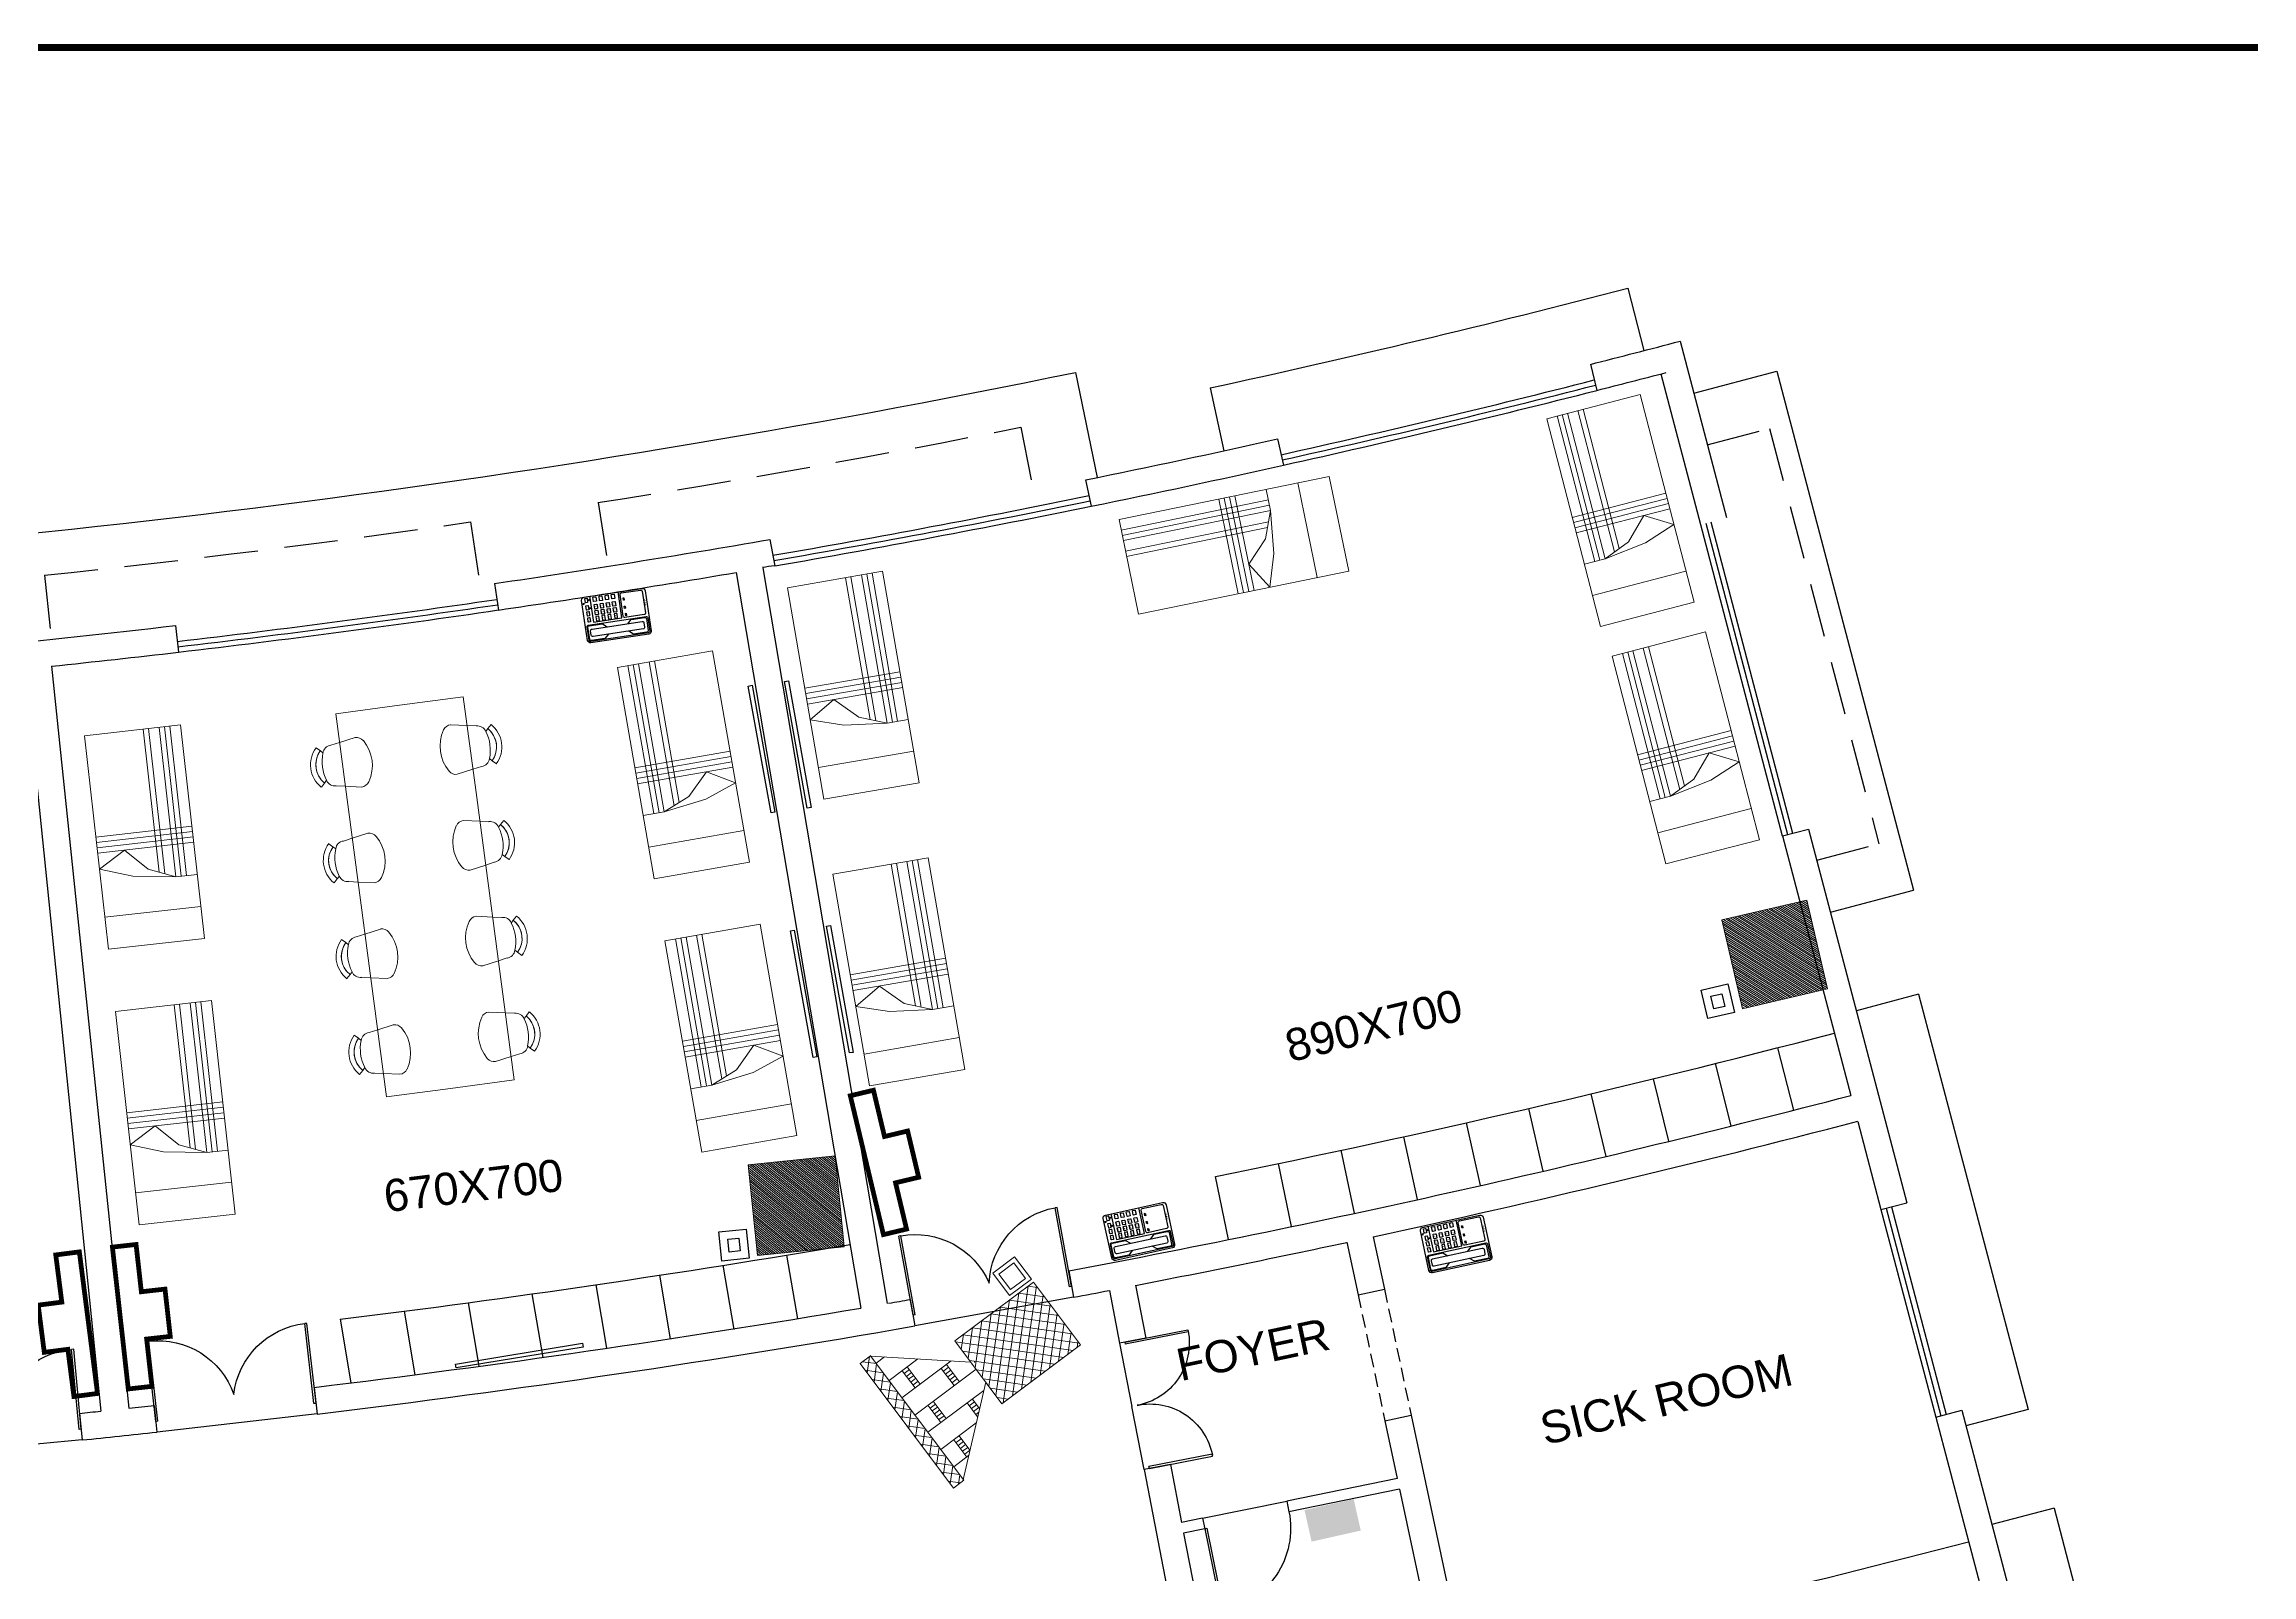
# Model space of a CAD drawing. Header units: inches. Extents: x -221585 to 401252, y -284294 to 332380.
# Drawn here: x 165843 to 167900, y 54263 to 55689 of the extents above; entities that cross this region are included whole.
import ezdxf
from ezdxf.enums import TextEntityAlignment as Align

# ---------------------------------------------------------------- set-up
doc = ezdxf.new("R2010")
doc.units = ezdxf.units.IN
doc.header["$MEASUREMENT"] = 0
doc.linetypes.add('HIDDEN', pattern=[0.375, 0.25, -0.125])
doc.linetypes.add('HIDDEN2', pattern=[0.1875, 0.125, -0.0625])
for name, color, linetype, lineweight in [('A-SEC-TXT', 3, 'Continuous', 0), ('A-WALL', 1, 'Continuous', 9), ('FURN', 56, 'Continuous', 0), ('text', 72, 'HIDDEN2', 5), ('Wall mount speaker', 2, 'Continuous', 0)]:
    doc.layers.add(name, color=color, linetype=linetype, lineweight=lineweight)
for name, color, linetype in [('A-TEXT', 3, 'Continuous'), ('AC-GRND-PATT', 251, 'Continuous'), ('ELV points', 7, 'Continuous'), ('Power', 7, 'Continuous'), ('TEL', 6, 'Continuous')]:
    doc.layers.add(name, color=color, linetype=linetype)
doc.styles.add('DIM', font='arial.ttf')
doc.styles.get("Standard").update_dxf_attribs({"font": 'arial.ttf'})
pattern_1 = [(135, (-206628.523, -439172.145), (31.0767903, 31.0767903), []), (45, (-206628.523, -439172.145), (31.0767903, -31.0767903), [])]

# ---------------------------------------------------------------- blocks, each defined once
blk = doc.blocks.new('d2')
at = {"color": 1, "ltscale": 8}
for p, q in [((-332.772, -186.458, 9945.752), (-332.753, -186.454, 9945.752)), ((-332.628, -187.194, 9945.752), (-332.772, -186.458, 9945.752)), ((-332.609, -187.19, 9945.752), (-332.753, -186.454, 9945.752)), ((-332.753, -186.454, 9945.752), (-332.753, -186.454, 9945.732)), ((-332.753, -186.454, 9945.732), (-332.753, -186.454, 9945.732)), ((-334.226, -186.743, 9945.752), (-334.206, -186.739, 9945.752)), ((-334.082, -187.479, 9945.752), (-334.226, -186.743, 9945.752)), ((-334.062, -187.475, 9945.752), (-334.206, -186.739, 9945.752)), ((-334.063, -187.577, 9945.752), (-332.589, -187.288, 9945.752)), ((-332.628, -187.194, 9945.752), (-332.609, -187.19, 9945.752)), ((-334.082, -187.479, 9945.752), (-334.062, -187.475, 9945.752))]:
    blk.add_line(p, q, dxfattribs=at)
for centre, start, end in [((-332.628, -187.194, 9945.752), 101.092, 178.0402), ((-334.062, -187.475, 9945.752), 24.1438, 101.092)]:
    blk.add_arc(centre, 0.75, start, end, dxfattribs=at)
blk = doc.blocks.new('FREGTET')
at = {"layer": 'FURN', "color": 8}
for p, q in [((-154.994, 109.041, -2766.571), (-155.133, 108.458, -2766.571)), ((-154.118, 108.833, -2766.571), (-154.994, 109.041, -2766.571)), ((-154.698, 109.057, -2766.571), (-154.732, 108.979, -2766.571)), ((-154.698, 109.057, -2766.571), (-154.732, 108.979, -2766.571)), ((-154.66, 109.191, -2766.571), (-154.635, 109.149, -2766.571)), ((-154.66, 109.191, -2766.571), (-154.635, 109.149, -2766.571)), ((-154.617, 109.122, -2766.571), (-154.635, 109.149, -2766.571)), ((-154.617, 109.122, -2766.571), (-154.635, 109.149, -2766.571)), ((-154.369, 109.063, -2766.571), (-154.341, 109.079, -2766.571)), ((-154.369, 109.063, -2766.571), (-154.341, 109.079, -2766.571)), ((-154.3, 109.105, -2766.571), (-154.341, 109.079, -2766.571)), ((-154.3, 109.105, -2766.571), (-154.341, 109.079, -2766.571)), ((-154.732, 108.979, -2766.571), (-154.793, 108.838, -2766.571)), ((-154.34, 108.731, -2766.571), (-154.331, 108.884, -2766.571)), ((-154.331, 108.884, -2766.571), (-154.327, 108.968, -2766.571)), ((-154.331, 108.884, -2766.571), (-154.327, 108.968, -2766.571)), ((-153.243, 108.625, -2766.571), (-154.118, 108.833, -2766.571)), ((-153.822, 108.848, -2766.571), (-153.856, 108.771, -2766.571)), ((-153.822, 108.848, -2766.571), (-153.856, 108.771, -2766.571)), ((-153.784, 108.982, -2766.571), (-153.76, 108.941, -2766.571)), ((-153.784, 108.982, -2766.571), (-153.76, 108.941, -2766.571)), ((-153.742, 108.914, -2766.571), (-153.76, 108.941, -2766.571)), ((-153.742, 108.914, -2766.571), (-153.76, 108.941, -2766.571)), ((-153.493, 108.854, -2766.571), (-153.465, 108.871, -2766.571)), ((-153.493, 108.854, -2766.571), (-153.465, 108.871, -2766.571)), ((-153.425, 108.897, -2766.571), (-153.465, 108.871, -2766.571)), ((-153.425, 108.897, -2766.571), (-153.465, 108.871, -2766.571)), ((-153.856, 108.771, -2766.571), (-153.917, 108.63, -2766.571)), ((-153.464, 108.523, -2766.571), (-153.456, 108.676, -2766.571)), ((-153.456, 108.676, -2766.571), (-153.451, 108.76, -2766.571)), ((-153.456, 108.676, -2766.571), (-153.451, 108.76, -2766.571)), ((-152.367, 108.417, -2766.571), (-153.243, 108.625, -2766.571)), ((-152.946, 108.64, -2766.571), (-152.98, 108.563, -2766.571)), ((-152.946, 108.64, -2766.571), (-152.98, 108.563, -2766.571)), ((-152.908, 108.774, -2766.571), (-152.884, 108.732, -2766.571)), ((-152.908, 108.774, -2766.571), (-152.884, 108.732, -2766.571)), ((-152.866, 108.705, -2766.571), (-152.884, 108.732, -2766.571)), ((-152.866, 108.705, -2766.571), (-152.884, 108.732, -2766.571)), ((-152.618, 108.646, -2766.571), (-152.59, 108.663, -2766.571)), ((-152.618, 108.646, -2766.571), (-152.59, 108.663, -2766.571)), ((-152.549, 108.689, -2766.571), (-152.59, 108.663, -2766.571)), ((-152.549, 108.689, -2766.571), (-152.59, 108.663, -2766.571)), ((-155.271, 107.874, -2766.571), (-155.133, 108.458, -2766.571)), ((-152.98, 108.563, -2766.571), (-153.042, 108.422, -2766.571)), ((-152.589, 108.314, -2766.571), (-152.58, 108.468, -2766.571)), ((-152.58, 108.468, -2766.571), (-152.576, 108.552, -2766.571)), ((-152.58, 108.468, -2766.571), (-152.576, 108.552, -2766.571)), ((-151.491, 108.209, -2766.571), (-152.367, 108.417, -2766.571)), ((-152.071, 108.432, -2766.571), (-152.105, 108.355, -2766.571)), ((-152.071, 108.432, -2766.571), (-152.105, 108.354, -2766.571)), ((-152.033, 108.566, -2766.571), (-152.008, 108.524, -2766.571)), ((-152.033, 108.566, -2766.571), (-152.008, 108.524, -2766.571)), ((-151.991, 108.497, -2766.571), (-152.008, 108.524, -2766.571)), ((-151.991, 108.497, -2766.571), (-152.008, 108.524, -2766.571)), ((-151.742, 108.438, -2766.571), (-151.714, 108.454, -2766.571)), ((-151.742, 108.438, -2766.571), (-151.714, 108.454, -2766.571)), ((-151.674, 108.481, -2766.571), (-151.714, 108.454, -2766.571)), ((-151.674, 108.481, -2766.571), (-151.714, 108.454, -2766.571)), ((-152.105, 108.355, -2766.571), (-152.166, 108.214, -2766.571)), ((-151.713, 108.106, -2766.571), (-151.705, 108.259, -2766.571)), ((-151.705, 108.259, -2766.571), (-151.7, 108.344, -2766.571)), ((-151.705, 108.259, -2766.571), (-151.7, 108.344, -2766.571)), ((-151.63, 107.625, -2766.571), (-151.491, 108.209, -2766.571)), ((-154.396, 107.666, -2766.571), (-155.271, 107.874, -2766.571)), ((-155.014, 107.727, -2766.571), (-155.009, 107.812, -2766.571)), ((-155.014, 107.727, -2766.571), (-155.009, 107.811, -2766.571)), ((-155.009, 107.811, -2766.571), (-155.001, 107.965, -2766.571)), ((-154.547, 107.857, -2766.571), (-154.609, 107.716, -2766.571)), ((-155.04, 107.59, -2766.571), (-154.999, 107.617, -2766.571)), ((-155.04, 107.59, -2766.571), (-154.999, 107.617, -2766.571)), ((-154.971, 107.633, -2766.571), (-154.999, 107.617, -2766.571)), ((-154.971, 107.633, -2766.571), (-154.999, 107.617, -2766.571)), ((-154.609, 107.716, -2766.571), (-154.643, 107.639, -2766.571)), ((-154.609, 107.716, -2766.571), (-154.643, 107.639, -2766.571)), ((-153.52, 107.458, -2766.571), (-154.396, 107.666, -2766.571)), ((-154.138, 107.519, -2766.571), (-154.133, 107.603, -2766.571)), ((-154.138, 107.519, -2766.571), (-154.133, 107.603, -2766.571)), ((-154.133, 107.603, -2766.571), (-154.125, 107.756, -2766.571)), ((-153.672, 107.649, -2766.571), (-153.733, 107.508, -2766.571)), ((-151.63, 107.625, -2766.571), (-151.769, 107.041, -2766.571)), ((-154.723, 107.574, -2766.571), (-154.705, 107.547, -2766.571)), ((-154.723, 107.574, -2766.571), (-154.705, 107.547, -2766.571)), ((-154.681, 107.505, -2766.571), (-154.705, 107.547, -2766.571)), ((-154.681, 107.505, -2766.571), (-154.705, 107.547, -2766.571)), ((-154.164, 107.382, -2766.571), (-154.124, 107.408, -2766.571)), ((-154.164, 107.382, -2766.571), (-154.124, 107.408, -2766.571)), ((-154.096, 107.425, -2766.571), (-154.124, 107.408, -2766.571)), ((-154.096, 107.425, -2766.571), (-154.124, 107.408, -2766.571)), ((-153.733, 107.508, -2766.571), (-153.767, 107.431, -2766.571)), ((-153.733, 107.508, -2766.571), (-153.767, 107.431, -2766.571)), ((-152.645, 107.249, -2766.571), (-153.52, 107.458, -2766.571)), ((-153.262, 107.311, -2766.571), (-153.258, 107.395, -2766.571)), ((-153.262, 107.311, -2766.571), (-153.258, 107.395, -2766.571)), ((-153.258, 107.395, -2766.571), (-153.249, 107.548, -2766.571)), ((-152.796, 107.441, -2766.571), (-152.858, 107.3, -2766.571)), ((-153.847, 107.366, -2766.571), (-153.83, 107.338, -2766.571)), ((-153.847, 107.366, -2766.571), (-153.83, 107.338, -2766.571)), ((-153.805, 107.297, -2766.571), (-153.83, 107.338, -2766.571)), ((-153.805, 107.297, -2766.571), (-153.83, 107.338, -2766.571)), ((-153.289, 107.174, -2766.571), (-153.248, 107.2, -2766.571)), ((-153.289, 107.174, -2766.571), (-153.248, 107.2, -2766.571)), ((-153.22, 107.216, -2766.571), (-153.248, 107.2, -2766.571)), ((-153.22, 107.216, -2766.571), (-153.248, 107.2, -2766.571)), ((-152.858, 107.3, -2766.571), (-152.892, 107.223, -2766.571)), ((-152.858, 107.3, -2766.571), (-152.892, 107.223, -2766.571)), ((-151.769, 107.041, -2766.571), (-152.645, 107.249, -2766.571)), ((-152.387, 107.103, -2766.571), (-152.382, 107.187, -2766.571)), ((-152.387, 107.103, -2766.571), (-152.382, 107.187, -2766.571)), ((-152.382, 107.187, -2766.571), (-152.374, 107.34, -2766.571)), ((-151.921, 107.233, -2766.571), (-151.982, 107.092, -2766.571)), ((-152.972, 107.157, -2766.571), (-152.954, 107.13, -2766.571)), ((-152.972, 107.157, -2766.571), (-152.954, 107.13, -2766.571)), ((-152.93, 107.089, -2766.571), (-152.954, 107.13, -2766.571)), ((-152.93, 107.089, -2766.571), (-152.954, 107.13, -2766.571)), ((-152.413, 106.966, -2766.571), (-152.373, 106.992, -2766.571)), ((-152.413, 106.966, -2766.571), (-152.373, 106.992, -2766.571)), ((-152.345, 107.008, -2766.571), (-152.373, 106.992, -2766.571)), ((-152.345, 107.008, -2766.571), (-152.373, 106.992, -2766.571)), ((-151.982, 107.092, -2766.571), (-152.016, 107.014, -2766.571)), ((-151.982, 107.092, -2766.571), (-152.016, 107.014, -2766.571)), ((-152.096, 106.949, -2766.571), (-152.078, 106.922, -2766.571)), ((-152.096, 106.949, -2766.571), (-152.078, 106.922, -2766.571)), ((-152.054, 106.88, -2766.571), (-152.078, 106.922, -2766.571)), ((-152.054, 106.88, -2766.571), (-152.078, 106.922, -2766.571))]:
    blk.add_line(p, q, dxfattribs=at)
for centre, radius, start, end in [((-154.525, 108.959, -2766.571), 0.268, 33.0269, 120.2325), ((-154.525, 108.959, -2766.571), 0.268, 33.0269, 120.2325), ((-154.615, 109.037, -2766.571), 0.0847, 91.5148, 166.6297), ((-154.615, 109.037, -2766.571), 0.0847, 91.5148, 166.6297), ((-154.525, 108.959, -2766.571), 0.219, 33.0269, 120.2325), ((-154.525, 108.959, -2766.571), 0.219, 46.2775, 120.2325), ((-154.576, 108.746, -2766.571), 0.378, 56.8909, 96.3685), ((-154.576, 108.746, -2766.571), 0.378, 56.8909, 96.3685), ((-154.409, 108.988, -2766.571), 0.0847, 346.6297, 61.7447), ((-154.409, 108.988, -2766.571), 0.0847, 346.6297, 61.7447), ((-153.649, 108.751, -2766.571), 0.268, 33.0269, 120.2325), ((-153.649, 108.751, -2766.571), 0.268, 33.0269, 120.2325), ((-154.711, 108.819, -2766.571), 0.0847, 166.6297, 224.3988), ((-154.711, 108.819, -2766.571), 0.0847, 166.6297, 224.3988), ((-153.74, 108.829, -2766.571), 0.0847, 91.5148, 166.6297), ((-153.74, 108.829, -2766.571), 0.0847, 91.5148, 166.6297), ((-153.649, 108.751, -2766.571), 0.219, 33.0269, 120.2325), ((-153.649, 108.751, -2766.571), 0.219, 46.2775, 120.2325), ((-153.7, 108.538, -2766.571), 0.378, 56.8909, 96.3685), ((-153.7, 108.538, -2766.571), 0.378, 56.8909, 96.3685), ((-153.534, 108.78, -2766.571), 0.0847, 346.6297, 61.7447), ((-153.534, 108.78, -2766.571), 0.0847, 346.6297, 61.7447), ((-152.774, 108.543, -2766.571), 0.268, 33.0269, 120.2325), ((-152.774, 108.543, -2766.571), 0.268, 33.0269, 120.2325), ((-154.512, 109.013, -2766.571), 0.363, 224.3988, 288.8607), ((-154.512, 109.013, -2766.571), 0.363, 224.3988, 288.8607), ((-154.422, 108.75, -2766.571), 0.0847, 288.8607, 346.6297), ((-154.422, 108.75, -2766.571), 0.0847, 288.8607, 346.6297), ((-153.835, 108.611, -2766.571), 0.0847, 166.6297, 224.3988), ((-153.835, 108.611, -2766.571), 0.0847, 166.6297, 224.3988), ((-152.864, 108.621, -2766.571), 0.0847, 91.5148, 166.6297), ((-152.864, 108.621, -2766.571), 0.0847, 91.5148, 166.6297), ((-152.774, 108.543, -2766.571), 0.219, 33.0269, 120.2325), ((-152.774, 108.543, -2766.571), 0.219, 46.2775, 120.2325), ((-152.824, 108.33, -2766.571), 0.378, 56.8909, 96.3685), ((-152.824, 108.33, -2766.571), 0.378, 56.8909, 96.3685), ((-152.658, 108.572, -2766.571), 0.0847, 346.6297, 61.7447), ((-152.658, 108.572, -2766.571), 0.0847, 346.6297, 61.7447), ((-153.636, 108.805, -2766.571), 0.363, 224.3988, 288.8607), ((-153.636, 108.805, -2766.571), 0.363, 224.3988, 288.8607), ((-153.547, 108.542, -2766.571), 0.0847, 288.8607, 346.6297), ((-153.547, 108.542, -2766.571), 0.0847, 288.8607, 346.6297), ((-152.959, 108.403, -2766.571), 0.0847, 166.6297, 224.3988), ((-152.959, 108.403, -2766.571), 0.0847, 166.6297, 224.3988), ((-151.988, 108.413, -2766.571), 0.0847, 91.5148, 166.6297), ((-151.988, 108.413, -2766.571), 0.0847, 91.5148, 166.6297), ((-151.898, 108.335, -2766.571), 0.268, 33.0269, 120.2325), ((-151.898, 108.335, -2766.571), 0.268, 33.0269, 120.2325), ((-151.898, 108.335, -2766.571), 0.219, 33.0269, 120.2325), ((-151.898, 108.335, -2766.571), 0.219, 46.2775, 120.2325), ((-151.949, 108.122, -2766.571), 0.378, 56.8909, 96.3685), ((-151.949, 108.122, -2766.571), 0.378, 56.8909, 96.3685), ((-151.782, 108.364, -2766.571), 0.0847, 346.6297, 61.7447), ((-151.782, 108.364, -2766.571), 0.0847, 346.6297, 61.7447), ((-152.761, 108.597, -2766.571), 0.363, 224.3988, 288.8607), ((-152.761, 108.597, -2766.571), 0.363, 224.3988, 288.8607), ((-152.671, 108.334, -2766.571), 0.0847, 288.8607, 346.6297), ((-152.671, 108.334, -2766.571), 0.0847, 288.8607, 346.6297), ((-152.084, 108.194, -2766.571), 0.0847, 166.6297, 224.3988), ((-152.084, 108.194, -2766.571), 0.0847, 166.6297, 224.3988), ((-154.918, 107.945, -2766.571), 0.0847, 108.8607, 166.6297), ((-154.918, 107.945, -2766.571), 0.0847, 108.8607, 166.6297), ((-154.828, 107.682, -2766.571), 0.363, 44.3988, 108.8607), ((-154.828, 107.682, -2766.571), 0.363, 44.3988, 108.8607), ((-151.885, 108.389, -2766.571), 0.363, 224.3988, 288.8607), ((-151.885, 108.389, -2766.571), 0.363, 224.3988, 288.8607), ((-151.795, 108.126, -2766.571), 0.0847, 288.8607, 346.6297), ((-151.795, 108.126, -2766.571), 0.0847, 288.8607, 346.6297), ((-154.63, 107.876, -2766.571), 0.0847, 346.6297, 44.3988), ((-154.63, 107.876, -2766.571), 0.0847, 346.6297, 44.3988), ((-154.043, 107.737, -2766.571), 0.0847, 108.8607, 166.6297), ((-154.043, 107.737, -2766.571), 0.0847, 108.8607, 166.6297), ((-153.953, 107.474, -2766.571), 0.363, 44.3988, 108.8607), ((-153.953, 107.474, -2766.571), 0.363, 44.3988, 108.8607), ((-154.816, 107.736, -2766.571), 0.268, 213.0269, 300.2325), ((-154.816, 107.736, -2766.571), 0.268, 213.0269, 300.2325), ((-154.931, 107.707, -2766.571), 0.0847, 166.6297, 241.7447), ((-154.931, 107.707, -2766.571), 0.0847, 166.6297, 241.7447), ((-154.816, 107.736, -2766.571), 0.219, 213.0269, 300.2325), ((-154.816, 107.736, -2766.571), 0.219, 213.0269, 286.9819), ((-154.765, 107.949, -2766.571), 0.378, 236.8909, 276.3685), ((-154.765, 107.949, -2766.571), 0.378, 236.8909, 276.3685), ((-154.725, 107.658, -2766.571), 0.0847, 271.5148, 346.6297), ((-154.725, 107.658, -2766.571), 0.0847, 271.5148, 346.6297), ((-153.754, 107.668, -2766.571), 0.0847, 346.6297, 44.3988), ((-153.754, 107.668, -2766.571), 0.0847, 346.6297, 44.3988), ((-153.167, 107.529, -2766.571), 0.0847, 108.8607, 166.6297), ((-153.167, 107.529, -2766.571), 0.0847, 108.8607, 166.6297), ((-153.077, 107.266, -2766.571), 0.363, 44.3988, 108.8607), ((-153.077, 107.266, -2766.571), 0.363, 44.3988, 108.8607), ((-153.94, 107.528, -2766.571), 0.268, 213.0269, 300.2325), ((-153.94, 107.528, -2766.571), 0.268, 213.0269, 300.2325), ((-154.056, 107.499, -2766.571), 0.0847, 166.6297, 241.7447), ((-154.056, 107.499, -2766.571), 0.0847, 166.6297, 241.7447), ((-153.94, 107.528, -2766.571), 0.219, 213.0269, 300.2325), ((-153.94, 107.528, -2766.571), 0.219, 213.0269, 286.9819), ((-153.889, 107.741, -2766.571), 0.378, 236.8909, 276.3685), ((-153.889, 107.741, -2766.571), 0.378, 236.8909, 276.3685), ((-153.85, 107.45, -2766.571), 0.0847, 271.5148, 346.6297), ((-153.85, 107.45, -2766.571), 0.0847, 271.5148, 346.6297), ((-152.879, 107.46, -2766.571), 0.0847, 346.6297, 44.3988), ((-152.879, 107.46, -2766.571), 0.0847, 346.6297, 44.3988), ((-152.291, 107.321, -2766.571), 0.0847, 108.8607, 166.6297), ((-152.291, 107.321, -2766.571), 0.0847, 108.8607, 166.6297), ((-152.202, 107.058, -2766.571), 0.363, 44.3988, 108.8607), ((-152.202, 107.058, -2766.571), 0.363, 44.3988, 108.8607), ((-153.064, 107.32, -2766.571), 0.268, 213.0269, 300.2325), ((-153.064, 107.32, -2766.571), 0.268, 213.0269, 300.2325), ((-153.18, 107.291, -2766.571), 0.0847, 166.6297, 241.7447), ((-153.18, 107.291, -2766.571), 0.0847, 166.6297, 241.7447), ((-153.064, 107.32, -2766.571), 0.219, 213.0269, 300.2325), ((-153.064, 107.32, -2766.571), 0.219, 213.0269, 286.9819), ((-153.014, 107.533, -2766.571), 0.378, 236.8909, 276.3685), ((-153.014, 107.533, -2766.571), 0.378, 236.8909, 276.3685), ((-152.974, 107.242, -2766.571), 0.0847, 271.5148, 346.6297), ((-152.974, 107.242, -2766.571), 0.0847, 271.5148, 346.6297), ((-152.003, 107.252, -2766.571), 0.0847, 346.6297, 44.3988), ((-152.003, 107.252, -2766.571), 0.0847, 346.6297, 44.3988), ((-152.189, 107.112, -2766.571), 0.268, 213.0269, 300.2325), ((-152.189, 107.112, -2766.571), 0.268, 213.0269, 300.2325), ((-152.304, 107.083, -2766.571), 0.0847, 166.6297, 241.7447), ((-152.304, 107.083, -2766.571), 0.0847, 166.6297, 241.7447), ((-152.189, 107.112, -2766.571), 0.219, 213.0269, 300.2325), ((-152.189, 107.112, -2766.571), 0.219, 213.0269, 286.9819), ((-152.138, 107.325, -2766.571), 0.378, 236.8909, 276.3685), ((-152.138, 107.325, -2766.571), 0.378, 236.8909, 276.3685), ((-152.098, 107.034, -2766.571), 0.0847, 271.5148, 346.6297), ((-152.098, 107.034, -2766.571), 0.0847, 271.5148, 346.6297)]:
    blk.add_arc(centre, radius, start, end, dxfattribs=at)
blk = doc.blocks.new('A$C25933C84')
at = {"color": 8, "linetype": 'Continuous'}
for p, q in [((0, 0.9), (2, 0.9)), ((0, 0), (0, 0.9)), ((0.3, 0.9), (0.3, 0)), ((0.6, 0.7), (0.6, 0.9)), ((2, 0.9), (2, 0)), ((0.65, 0.3), (0.6, 0.7)), ((0.7, 0.45), (0.6, 0.7)), ((0.9, 0.25), (0.7, 0.45)), ((0.75, 0), (0.65, 0.3)), ((0.75, 0), (0.9, 0.25)), ((2, 0), (0, 0))]:
    blk.add_line(p, q, dxfattribs=at)
at = {"color": 8}
for p, q in [((0.9, 0), (0.9, 0.9)), ((0.95, 0), (0.95, 0.9)), ((1, 0), (1, 0.9)), ((1.05, 0), (1.05, 0.9)), ((0.6, 0.8), (2, 0.8)), ((0.6, 0.75), (2, 0.75)), ((0.6, 0.7), (2, 0.7)), ((0.64, 0.6), (2, 0.6)), ((0.66, 0.55), (2, 0.55))]:
    blk.add_line(p, q, dxfattribs=at)
blk = doc.blocks.new('RYTRTRTRTRT')
at = {"color": 1}
for p, q in [((42.518, 61.153), (42.518, 61.753)), ((42.518, 61.753), (42.538, 61.753)), ((42.538, 61.753), (42.538, 61.153)), ((43.718, 61.753), (43.698, 61.753)), ((43.698, 61.753), (43.698, 61.153)), ((43.718, 61.153), (43.718, 61.753)), ((42.518, 61.153), (42.538, 61.153)), ((42.518, 61.103), (43.118, 61.103)), ((43.718, 61.103), (43.118, 61.103)), ((43.718, 61.153), (43.698, 61.153))]:
    blk.add_line(p, q, dxfattribs=at)
for centre, start, end in [((42.528, 61.163), 359.0371, 90), ((43.708, 61.163), 90, 180.9629)]:
    blk.add_arc(centre, 0.59, start, end, dxfattribs=at)
blk = doc.blocks.new('TRTH')
at = {"color": 1, "ltscale": 8}
for p, q in [((-589.839, -68.759), (-589.839, -67.98)), ((-589.819, -68.759), (-589.819, -67.979)), ((-589.839, -68.759), (-589.819, -68.759)), ((-589.839, -68.859), (-589.039, -68.859))]:
    blk.add_line(p, q, dxfattribs=at)
blk.add_arc((-589.819, -68.759), 0.78, 0, 91.4693, dxfattribs=at)
blk = doc.blocks.new('light')
at = {"color": 5}
for p, q in [((112625.2, 38871.2), (112742.5, 38895.9)), ((112742.5, 38895.9), (112743.3, 38892.3)), ((112743.3, 38892.3), (112625.9, 38867.6)), ((112625.9, 38867.6), (112625.2, 38871.2))]:
    blk.add_line(p, q, dxfattribs=at)
blk = doc.blocks.new('A$C1A3D5E7F')
at = {"color": 1}
for points in [[(6.11, 4.12), (6.11, 0.28, -0.414214), (5.83, 0), (0.28, 0, -0.414214), (0, 0.28), (0, 4.12, -0.414214), (0.28, 4.41), (5.83, 4.41, -0.414214)], [(5.97, 4.12), (5.97, 2.84, -0.414214), (5.83, 2.7), (0.28, 2.7, -0.414214), (0.14, 2.84), (0.14, 4.12, -0.414214), (0.28, 4.27), (5.83, 4.27, -0.414214)], [(2.42, 2.36), (2.42, 0.28, -0.414214), (2.28, 0.14), (0.43, 0.14, -0.414214), (0.29, 0.28), (0.29, 2.36, -0.414214), (0.43, 2.5), (2.28, 2.5, -0.414214)], [(5.69, 3.7), (5.69, 3.27, -0.414214), (5.54, 3.13), (0.71, 3.13, -0.414214), (0.57, 3.27), (0.57, 3.7, -0.414214), (0.71, 3.84), (5.54, 3.84, -0.414214)], [(3.25, 2.03), (3.25, 2.4, 0.414214), (3.23, 2.43), (3, 2.43, 0.414214), (2.97, 2.4), (2.97, 2.03, 0.414214), (3, 2), (3.23, 2, 0.414214)], [(3.84, 2.03), (3.84, 2.4, 0.414214), (3.81, 2.43), (3.58, 2.43, 0.414214), (3.55, 2.4), (3.55, 2.03, 0.414214), (3.58, 2), (3.81, 2, 0.414214)], [(4.42, 2.03), (4.42, 2.4, 0.414214), (4.39, 2.43), (4.16, 2.43, 0.414214), (4.14, 2.4), (4.14, 2.03, 0.414214), (4.16, 2), (4.39, 2, 0.414214)], [(5, 2.03), (5, 2.4, 0.414214), (4.97, 2.43), (4.75, 2.43, 0.414214), (4.72, 2.4), (4.72, 2.03, 0.414214), (4.75, 2), (4.97, 2, 0.414214)], [(5.79, 2.4), (5.79, 2.03, -0.414214), (5.76, 2), (5.6, 2, -0.414214), (5.57, 2.03), (5.57, 2.4, -0.414214), (5.6, 2.43), (5.76, 2.43, -0.414214)], [(3.25, 1.82), (3.25, 1.45, -0.414214), (3.23, 1.43), (3, 1.43, -0.414214), (2.97, 1.45), (2.97, 1.82, -0.414214), (3, 1.85), (3.23, 1.85, -0.414214)], [(3.25, 1.25), (3.25, 0.88, -0.414214), (3.23, 0.85), (3, 0.85, -0.414214), (2.97, 0.88), (2.97, 1.25, -0.414214), (3, 1.28), (3.23, 1.28, -0.414214)], [(3.25, 0.54), (3.25, 0.17, -0.414214), (3.23, 0.14), (3, 0.14, -0.414214), (2.97, 0.17), (2.97, 0.54, -0.414214), (3, 0.57), (3.23, 0.57, -0.414214)], [(3.84, 1.82), (3.84, 1.45, -0.414214), (3.81, 1.43), (3.58, 1.43, -0.414214), (3.55, 1.45), (3.55, 1.82, -0.414214), (3.58, 1.85), (3.81, 1.85, -0.414214)], [(3.84, 1.25), (3.84, 0.88, -0.414214), (3.81, 0.85), (3.58, 0.85, -0.414214), (3.55, 0.88), (3.55, 1.25, -0.414214), (3.58, 1.28), (3.81, 1.28, -0.414214)], [(3.84, 0.54), (3.84, 0.17, -0.414214), (3.81, 0.14), (3.58, 0.14, -0.414214), (3.55, 0.17), (3.55, 0.54, -0.414214), (3.58, 0.57), (3.81, 0.57, -0.414214)], [(4.42, 1.82), (4.42, 1.45, -0.414214), (4.39, 1.43), (4.16, 1.43, -0.414214), (4.14, 1.45), (4.14, 1.82, -0.414214), (4.16, 1.85), (4.39, 1.85, -0.414214)], [(4.42, 1.25), (4.42, 0.88, -0.414214), (4.39, 0.85), (4.16, 0.85, -0.414214), (4.14, 0.88), (4.14, 1.25, -0.414214), (4.16, 1.28), (4.39, 1.28, -0.414214)], [(4.42, 0.54), (4.42, 0.17, -0.414214), (4.39, 0.14), (4.16, 0.14, -0.414214), (4.14, 0.17), (4.14, 0.54, -0.414214), (4.16, 0.57), (4.39, 0.57, -0.414214)], [(5, 1.82), (5, 1.45, -0.414214), (4.97, 1.43), (4.75, 1.43, -0.414214), (4.72, 1.45), (4.72, 1.82, -0.414214), (4.75, 1.85), (4.97, 1.85, -0.414214)], [(5, 1.25), (5, 0.88, -0.414214), (4.97, 0.85), (4.75, 0.85, -0.414214), (4.72, 0.88), (4.72, 1.25, -0.414214), (4.75, 1.28), (4.97, 1.28, -0.414214)], [(5, 0.54), (5, 0.17, -0.414214), (4.97, 0.14), (4.75, 0.14, -0.414214), (4.72, 0.17), (4.72, 0.54, -0.414214), (4.75, 0.57), (4.97, 0.57, -0.414214)], [(5.79, 1.82), (5.79, 1.45, -0.414214), (5.76, 1.43), (5.6, 1.43, -0.414214), (5.57, 1.45), (5.57, 1.82, -0.414214), (5.6, 1.85), (5.76, 1.85, -0.414214)], [(5.79, 1.25), (5.79, 0.88, -0.414214), (5.76, 0.85), (5.6, 0.85, -0.414214), (5.57, 0.88), (5.57, 1.25, -0.414214), (5.6, 1.28), (5.76, 1.28, -0.414214)], [(5.79, 0.54), (5.79, 0.17, -0.414214), (5.76, 0.14), (5.6, 0.14, -0.414214), (5.57, 0.17), (5.57, 0.54, -0.414214), (5.6, 0.57), (5.76, 0.57, -0.414214)]]:
    blk.add_lwpolyline(points, format="xyb", close=True, dxfattribs=at)
for points in [[(2.11, 3.13), (1.71, 2.77), (0.43, 2.77, -0.414214), (0.28, 2.91), (0.28, 4.05, -0.414214), (0.43, 4.19), (1.71, 4.19), (2.11, 3.84)], [(4.07, 3.84), (4.48, 4.19), (5.76, 4.19, -0.414214), (5.9, 4.05), (5.9, 2.91, -0.414214), (5.76, 2.77), (4.48, 2.77), (4.07, 3.13)]]:
    blk.add_lwpolyline(points, format="xyb", dxfattribs=at)
for points in [[(2.18, 2.34), (2.18, 2.12), (2.1, 2.12), (2.1, 2.34)], [(2.18, 1.64), (2.18, 1.43), (2.1, 1.43), (2.1, 1.64)], [(2.18, 0.86), (2.18, 0.64), (2.1, 0.64), (2.1, 0.86)], [(6.02, 0.66), (6.02, 0.68), (5.91, 0.68), (5.91, 0.66)], [(6.02, 0.65), (6.02, 0.63), (5.91, 0.63), (5.91, 0.65)], [(6.02, 0.61), (6.02, 0.6), (5.91, 0.6), (5.91, 0.61)]]:
    blk.add_lwpolyline(points, close=True, dxfattribs=at)
blk.add_lwpolyline([(5.31, 0), (5.31, 2.5), (2.57, 2.5), (2.57, 0)], dxfattribs=at)
for centre in [(5.43, 1.14), (5.43, 0.35)]:
    blk.add_circle(centre, 0.0499, dxfattribs=at)
for s, height, p in [('1', 0.142, (3.15, 2.21)), ('4', 0.142, (3.73, 2.21)), ('7', 0.142, (4.31, 2.21)), ('*', 0.142, (4.9, 2.21)), ('Panasonic', 0.0995, (0.15, 1.36)), ('2', 0.142, (3.15, 1.64)), ('3', 0.142, (3.15, 1.06)), ('5', 0.142, (3.73, 1.64)), ('6', 0.142, (3.73, 1.06)), ('8', 0.142, (4.31, 1.64)), ('9', 0.142, (4.31, 1.06)), ('0', 0.142, (4.9, 1.64)), ('#', 0.142, (4.9, 1.06)), ('MIC', 0.0498, (5.86, 0.64))]:
    blk.add_text(s, height=height, rotation=90, dxfattribs=at).set_placement(p, align=Align.MIDDLE)
blk = doc.blocks.new('data')
at = {"layer": 'Power', "color": 3, "const_width": 2}
blk.add_lwpolyline([(58948.65, 155709.82), (58948.65, 155714.82), (58948.65, 155719.82), (58958.65, 155719.82), (58968.65, 155719.82), (58968.65, 155724.82), (58968.65, 155729.82), (58978.65, 155729.82), (58988.65, 155729.82), (58988.65, 155719.82), (59008.65, 155719.82), (59008.65, 155709.82), (58948.65, 155709.82)], dxfattribs=at)
blk = doc.blocks.new('A$C54490F4E')
at = {"layer": 'Wall mount speaker', "ltscale": 0.1}
h = blk.add_hatch(dxfattribs=at)
h.set_pattern_fill('ANSI31', color=3, scale=50, style=0)
h.paths.add_polyline_path([(347.4, 331.9), (0, 331.9), (0, 0), (347.4, 0)])
at = {"layer": 'Wall mount speaker', "color": 3, "ltscale": 0.1}
blk.add_lwpolyline([(0, 331.9), (347.4, 331.9), (347.4, 0), (0, 0)], close=True, dxfattribs=at)
blk = doc.blocks.new('A$C1A917D7C')
at = {"layer": 'TEL', "elevation": 0}
for points in [[(0, 956), (227, 956), (227, 744), (0, 744)], [(63, 893), (164, 893), (164, 807), (63, 807)]]:
    blk.add_lwpolyline(points, close=True, dxfattribs=at)
at = {"layer": 'Wall mount speaker', "color": 2, "ltscale": 0.1, "xscale": 2.038325862171721, "yscale": 2.038325862171721, "zscale": 2.038325862171721}
blk.add_blockref('A$C54490F4E', (14, 0), dxfattribs=at)
blk = doc.blocks.new('A$C08703A85')
at = {"layer": 'AC-GRND-PATT', "lineweight": -2, "ltscale": 0.1}
h = blk.add_hatch(dxfattribs=at)
h.set_pattern_fill('ANSI37', color=0, scale=351.593746)
h.set_pattern_definition(pattern_1)
h.paths.add_polyline_path([(0, 837), (67, 837), (70, 834), (70, 6), (63, 0), (0, 0)])
h = blk.add_hatch(dxfattribs=at)
h.set_pattern_fill('BRSTONE', color=0, scale=351.593746)
h.set_pattern_definition([(180, (-206628.52, -439172.15), (-7e-13, 116.025936), []), (90, (-206944.96, -439172.15), (175.79687, 116.025936), [116.02594, -116.02594]), (90, (-206909.8, -439172.15), (175.79687, 116.025936), [116.02594, -116.02594]), (180, (-206944.96, -439152.81), (-175.796873, 116.025936), [-316.43437, 35.159375]), (180, (-206944.96, -439133.47), (-175.796873, 116.025936), [-316.43437, 35.159375]), (180, (-206944.96, -439114.13), (-175.796873, 116.025936), [-316.43437, 35.159375]), (180, (-206944.96, -439094.8), (-175.796873, 116.025936), [-316.43437, 35.159375]), (180, (-206944.96, -439075.46), (-175.796873, 116.025936), [-316.43437, 35.159375])])
h.paths.add_polyline_path([(70, 834), (481, 486), (481, 352), (70, 6)])
h = blk.add_hatch(dxfattribs=at)
h.set_pattern_fill('ANSI37', color=0, scale=351.593746)
h.set_pattern_definition(pattern_1)
h.paths.add_polyline_path([(1009, 628), (1009, 206), (481, 206), (481, 417), (481, 628)])
at = {"layer": 'A-WALL', "color": 10, "lineweight": -2, "ltscale": 0.1}
for p, q in [((0, 837), (0, 0)), ((70, 837), (0, 837)), ((481, 486), (67, 837)), ((70, 839), (70, 0)), ((481, 206), (481, 628)), ((481, 628), (1009, 628)), ((1009, 628), (1009, 206)), ((499, 472), (495, 475)), ((481, 206), (481, 417)), ((481, 352), (63, 0)), ((1009, 206), (481, 206))]:
    blk.add_line(p, q, dxfattribs=at)
at = {"layer": 'A-WALL', "color": 10, "linetype": 'ByBlock', "lineweight": -2, "ltscale": 0.1}
blk.add_line((70, 0), (0, 0), dxfattribs=at)
blk = doc.blocks.new('A$C1C8104B6')
at = {"color": 6}
for points in [[(737, 0), (887, 0), (887, 146), (737, 146)], [(760, 23), (864, 23), (864, 123), (760, 123)]]:
    blk.add_lwpolyline(points, close=True, dxfattribs=at)
at = {"layer": 'A-SEC-TXT', "rotation": 270}
blk.add_blockref('A$C08703A85', (90, 1009), dxfattribs=at)

msp = doc.modelspace()

# ---------------------------------------------------------------- linework, layer by layer
at = {"color": 1, "ltscale": 10}
msp.add_line((167318.4, 55461.5, -0.4), (167333.4, 55403.4, 0), dxfattribs=at)
at = {"color": 4, "ltscale": 10}
for p, q in [((167367, 55412.2, 0), (167410.2, 55247.8, 0)), ((167283.4, 55390.6, 0), (167289.6, 55366.3, 0)), ((167349.1, 55381.7, 0), (167386, 55241.4, 0.4)), ((166992, 55321.1, 0), (166997.4, 55296.7, 0)), ((166818.5, 55258.5, 0), (166813.5, 55283, 0)), ((166519.1, 55227.5, 0), (166523.5, 55202.9, 0)), ((166262.5, 55186.4, 0), (166266.2, 55161.7, 0)), ((166487.6, 55196.7, 0), (166603.8, 54511.5, 0)), ((166512.3, 55200.9, 0), (166628.4, 54515.7, 0)), ((165965.1, 55147.3, 0), (165968, 55122.5, 0)), ((165824.5, 55111.8, 0), (165895.6, 54415.4, 0)), ((165849.8, 55109.4, 0), (165921.7, 54418.1, 0)), ((167462.4, 54951.3, 0.5), (167486.7, 54957.7, 0)), ((167462.4, 54951.3, 0.4), (167526.1, 54709.6, 0.4)), ((167554.2, 54603.2, 0.4), (167578.4, 54609.6, 0.4)), ((167056.6, 54572.7, 0), (167067, 54523.8, 0)), ((167081, 54577.9, -75.9), (167091.5, 54529, 0)), ((166797.5, 54546.2, 0), (166801.8, 54521.6, 0)), ((166859.6, 54532.7, 0.4), (166869.3, 54483.5, 0)), ((167067, 54523.8, 0), (167091.5, 54529, 0)), ((166649.8, 54519.4, 0), (166654.1, 54494.8, 0)), ((166835.3, 54527.9, 0.4), (166844.8, 54478.8, 0)), ((166869.3, 54483.5, 0), (166844.8, 54478.8, 0)), ((166094.5, 54437.6, 0), (166097.1, 54412.7, 0)), ((165875.7, 54413.4, 0), (165878.4, 54388.6, 0)), ((165945.3, 54420.7, 0), (165947.9, 54395.9, 0)), ((167092, 54406.4, 0), (167116.5, 54411.6, 0)), ((167092, 54406.4, 0), (167103.5, 54352.6, 0)), ((167116.5, 54411.6, 0), (167165.5, 54181.8, 0)), ((167605.2, 54409.8, 0.4), (167629.4, 54416.2, 0.4)), ((166892.1, 54365.7, 0), (166867.7, 54361, 0)), ((166892.1, 54365.7, 0), (166902.6, 54311.7, 0)), ((166867.7, 54361, 0), (166925.7, 54061.5, 0)), ((167103.6, 54352.6, 0), (167000.6, 54331.7, 0)), ((167000.6, 54331.7, 0), (167002.5, 54321.8, 0)), ((167105.6, 54342.8, 0), (167002.5, 54321.8, 0)), ((167105.6, 54342.8, 0), (167155.6, 54108.1, 0)), ((166922.2, 54315.7, 0), (166902.5, 54311.7, 0)), ((166924.1, 54305.9, 0), (166904.5, 54301.9, 0)), ((166904.5, 54301.9, 0), (166950.2, 54066.3, 0)), ((166922.2, 54315.7, 0), (166924.1, 54305.9, 0))]:
    msp.add_line(p, q, dxfattribs=at)
at = {"color": 20, "ltscale": 10}
for p, q in [((166803.8, 55383.1, -0.4), (166823.8, 55285.1, 0)), ((167379.8, 55363.8, 0), (167457.1, 55384.2, 0.4)), ((167457.1, 55384.2, 0.4), (167584.5, 54900.7, 0.4)), ((166929.2, 55368.7, -0.4), (166942, 55310, 0)), ((167507.1, 54880.3, 0), (167584.5, 54900.7, 0.4)), ((167589.3, 54803.8, 0.4), (167531.3, 54788.5, 0.4)), ((167589.3, 54803.8, 0.4), (167691.2, 54417, 0.4)), ((167691.2, 54417, 0.4), (167633.2, 54401.7, 0.4)), ((167715.4, 54325.1, 0.4), (167657.4, 54309.8, 0.4)), ((167715.4, 54325.1, 0.4), (167817.3, 53938.3, 0.4))]:
    msp.add_line(p, q, dxfattribs=at)
at = {"color": 20, "linetype": 'HIDDEN', "ltscale": 200}
for p, q in [((166752.7, 55332, -0.4), (166766.4, 55263.3, 0)), ((167392.4, 55315.5, 0), (167450.4, 55330.8, 0.3)), ((167450.4, 55330.8, 0.3), (167552.3, 54943.9, 0.3)), ((166358.9, 55261.8, -0.4), (166368.2, 55202.5, 0)), ((166240.2, 55243.8, -0.4), (166248.9, 55184.4, 0)), ((165843.2, 55194.2, 0), (165849.5, 55134.5, 0)), ((167494.3, 54928.7, 0), (167552.3, 54943.9, 0.3))]:
    msp.add_line(p, q, dxfattribs=at)
at = {"color": 1, "ltscale": 8}
for p, q in [((167386.1, 55241.5, 0.4), (167462.2, 54951.3, 0.4)), ((167391, 55242.7, 0.4), (167467.1, 54952.6, 0.4)), ((167395.8, 55244, 0.4), (167471.9, 54953.8, 0.4)), ((167554.2, 54603.2, 0.4), (167605.2, 54409.8, 0.4)), ((167559.1, 54604.5, 0.4), (167610, 54411.1, 0.4)), ((167559.1, 54604.5, 0.4), (167610, 54411.1, 0.4)), ((167563.9, 54605.8, 0.4), (167614.9, 54412.4, 0.4))]:
    msp.add_line(p, q, dxfattribs=at)
at = {"color": 4, "ltscale": 8}
for p, q in [((167486.7, 54957.7, 0.4), (167578.4, 54609.6, 0.4)), ((167532.6, 54685.4, -75.9), (167554.2, 54603.2, 0.4)), ((167605.2, 54409.8, 0.4), (167653.6, 54226.1, 0.4)), ((167629.4, 54416.2, 0.4), (167935, 53255.7, 0.4))]:
    msp.add_line(p, q, dxfattribs=at)
at = {"color": 8, "ltscale": 10}
for p, q in [((167414.7, 54681.1, 0.4), (167400.1, 54739.4, 0)), ((167472.9, 54695.8, 0.4), (167458, 54754, 0)), ((167356.4, 54666.8, 0.4), (167342.2, 54725.1, 0)), ((167239.6, 54639, 0.4), (167226.1, 54697.5, 0)), ((167298.1, 54652.7, 0.4), (167284.2, 54711.1, 0)), ((167181.1, 54625.6, 0.4), (167167.9, 54684.1, 0)), ((167063.8, 54599.8, 0.4), (167051.2, 54658.4, 0)), ((167122.5, 54612.5, 0.4), (167109.6, 54671.1, 0)), ((166946.2, 54575.2, 0.4), (166934.3, 54634, 0)), ((167005.1, 54587.3, 0.4), (166992.8, 54646.1, 0)), ((166475.3, 54551.3, 0), (166485.5, 54491.4, 0)), ((166534.6, 54560.8, 0), (166544.6, 54501.5, 0)), ((166356.7, 54533.2, 0), (166366.7, 54474, 0)), ((166416, 54542.1, 0), (166426.1, 54482.9, 0)), ((166178.3, 54508.6, 0), (166188.3, 54449.4, 0)), ((166237.8, 54516.4, 0), (166247.8, 54457.3, 0)), ((166297.3, 54524.7, 0), (166307.3, 54465.5, 0)), ((166118.7, 54501, 0), (166128.7, 54441.8, 0))]:
    msp.add_line(p, q, dxfattribs=at)
at = {"color": 2, "linetype": 'HIDDEN2', "ltscale": 100}
for p, q in [((167091.5, 54529, 0), (167116.5, 54411.6, 0)), ((167067, 54523.8, 0), (167092, 54406.4, 0))]:
    msp.add_line(p, q, dxfattribs=at)
at = {"color": 6, "const_width": 6.3}
msp.add_lwpolyline([(169635.6, 49884.5), (161020.2, 49884.5), (161020.2, 55685.7), (169635.6, 55685.7)], close=True, dxfattribs=at)
at = {"color": 20, "ltscale": 10}
for centre, radius, start, end in [((164797.6, 65168, -0.4), 10028.5, 282.27202, 284.55794), ((164797.6, 65168, 0), 9988.5, 272.67048, 281.5864)]:
    msp.add_arc(centre, radius, start, end, dxfattribs=at)
at = {"color": 4, "ltscale": 10}
for centre, radius, start, end in [((164797.6, 65168, 0), 10088.5, 284.26465, 284.75514), ((164797.6, 65168, 0), 10113.5, 284.26465, 284.64104), ((164797.6, 65168, 0), 10088.5, 281.52635, 282.56309), ((164797.6, 65168, 0), 10113.5, 281.52635, 282.56309), ((164797.6, 65168, 0), 10088.5, 278.34934, 279.8248), ((164797.6, 65168, 0), 10113.5, 278.34934, 279.61959), ((166544.4, 55029.8, 0), 174.4, 96.884, 100.6674), ((164797.6, 65168, 0), 10088.5, 275.60053, 276.64555), ((164797.6, 65168, 0), 10113.5, 275.97155, 276.64555), ((164797.6, 65168, 0), 10628.5, 284.75442, 284.75449), ((164797.6, 65168, 0), 10638.5, 284.75442, 284.75449), ((164797.6, 65168, 0), 10808.5, 284.75443, 284.75449), ((164797.6, 65168, 0), 10808.5, 280.66296, 284.62259), ((164771.9, 65270.7, 76.8), 10939.3, 282.18606, 284.61742), ((164797.6, 65168, 0), 10833.5, 280.9733, 282.03547), ((164797.6, 65168, 0), 10808.5, 276.89155, 279.61959), ((166348.6, 56220.8, 0), 1727.8, 279.3614, 280.0399), ((166388.5, 56829.1, -0.9), 2344.2, 280.1548, 280.987), ((164797.4, 65169.7, 0), 10835.2, 276.88947, 279.86692), ((164797.6, 65168, 0), 10808.5, 275.72443, 275.83045), ((164808.3, 65148.3, 0), 10787.6, 275.92442, 276.051), ((156254.7, 146004.8, 0), 92120.3, 275.996537, 276.039999), ((164792.3, 65189.3, 0), 11260.4, 282.1665, 284.62644)]:
    msp.add_arc(centre, radius, start, end, dxfattribs=at)
at = {"color": 1, "ltscale": 8}
for centre, radius, start, end in [((164797.6, 65168, 0), 10103.5, 282.56309, 284.26465), ((164797.6, 65168, 0), 10108.5, 282.56309, 284.26465), ((164797.6, 65168, 0), 10113.5, 282.56309, 284.26465), ((164797.6, 65168, 0), 10103.5, 279.82561, 281.52635), ((164797.6, 65168, 0), 10108.5, 279.82589, 281.52635), ((164797.6, 65168, 0), 10113.5, 279.82589, 281.52635), ((164790.8, 65217.6, 0), 10153.5, 276.65114, 278.34654), ((164790.8, 65217.6, 0), 10158.5, 276.65114, 278.34654), ((164790.8, 65217.6, 0), 10163.5, 276.65114, 278.34654)]:
    msp.add_arc(centre, radius, start, end, dxfattribs=at)
at = {"color": 20, "linetype": 'HIDDEN', "ltscale": 200}
for start, end in [(278.95631, 281.24223), (275.98482, 278.27075)]:
    msp.add_arc((164797.6, 65168, -0.4), 10028.5, start, end, dxfattribs=at)
at = {"color": 8, "ltscale": 10}
for centre, radius, start, end in [((164794.6, 65182, 0.8), 10762.8, 281.46706, 284.61803), ((164797.6, 65168, 0), 10748.5, 277.06005, 279.61959)]:
    msp.add_arc(centre, radius, start, end, dxfattribs=at)
at = {"color": 3, "ltscale": 10}
msp.add_solid([(167017.1, 54323.3, 0.4), (167062.9, 54333.5, 0.4), (167023.7, 54293.9, 0.4), (167069.5, 54304.2, 0.4)], dxfattribs=at)

# ---------------------------------------------------------------- block references
at = {"linetype": 'ByBlock', "lineweight": -3}
for p, xscale, yscale, zscale, rotation in [((166402.4, 55182.3, 0), 9.800000000000002, 9.800000000000002, 9.800000000000002, 188.5369364929265), ((166887.5, 54610.3), 9.799999999999997, 9.799999999999997, 9.799999999999997, 192.2721763005208), ((167183, 54598.7), 9.799999999999997, 9.799999999999997, 9.799999999999997, 192.2721763005208)]:
    msp.add_blockref('A$C1A3D5E7F', p, dxfattribs=dict(at, xscale=xscale, yscale=yscale, zscale=zscale, rotation=rotation))
at = {"extrusion": (-3.19e-14, -2.7e-15, -1), "xscale": -100.0000000000017, "yscale": 100, "zscale": -100.0000000000017, "rotation": 69.05481803915917}
msp.add_blockref('FREGTET', (-161590.4, 36707.7, -276657.1), dxfattribs=at)
for p, rotation in [((201999, -58766.5, 0.4), 88.28288626501283), ((202032.8, -58762.2, 0.4), 88.28288626501283), ((202038.2, -58994.6, 0.4), 88.28288626501283), ((202072, -58990.3, 0.4), 88.28288626501283), ((51980.8, 20645, 0.4), 357.446211343597)]:
    msp.add_blockref('light', p, dxfattribs=dict(rotation=rotation))
at = {"color": 1, "yscale": 100, "zscale": 100}
for p, xscale, rotation in [((128856.8, 59813.2, -994575.2), -99.99999999999038, 21.37548583600941), ((128591, 62230.2, -994575.2), -99.99999999999741, 17.54073426057382), ((128532.2, 62938.2, -994575.2), -99.99999999998889, 16.41979895136624)]:
    msp.add_blockref('d2', p, dxfattribs=dict(at, xscale=xscale, rotation=rotation))
at = {"color": 4, "yscale": 100, "zscale": 100}
for name, p, xscale, rotation in [('RYTRTRTRTRT', (161684.1, 49018.3, 0), -100.0000000000048, 281.0345805089287), ('TRTH', (226094.2, 59334.7, 0), -99.99999999999517, 191.5069594634383)]:
    msp.add_blockref(name, p, dxfattribs=dict(at, xscale=xscale, rotation=rotation))
at = {"layer": 'A-SEC-TXT', "color": 30, "xscale": 0.12012, "yscale": 0.12012, "zscale": 0.12012}
for p, rotation in [((167504.7, 54807.1, 0.4), 103.0934791913266), ((166588.5, 54566.9, 0), 95.80122951440126)]:
    msp.add_blockref('A$C1A917D7C', p, dxfattribs=dict(at, rotation=rotation))
at = {"layer": 'A-SEC-TXT', "xscale": 0.17325, "yscale": 0.17325, "zscale": 0.17325, "rotation": 126.8714501877367}
msp.add_blockref('A$C1C8104B6', (166839.2, 54436.2, 0), dxfattribs=at)
at = {"layer": 'ELV points'}
for p, xscale, yscale, zscale, rotation in [((-199402.8, 101746, 0), 2.216327740261545, 2.216327740261545, 2.216327740261545, 283.4123396864031), ((-191572.9, 146081, 0), 2.216327740261544, 2.216327740261544, 2.216327740261544, 276.3766302235325), ((524810.4, -31265.5, 0), 2.216327740261543, 2.216327740261543, 2.216327740261543, 97.30680840667885)]:
    msp.add_blockref('data', p, dxfattribs=dict(at, xscale=xscale, yscale=yscale, zscale=zscale, rotation=rotation))
at = {"layer": 'FURN', "extrusion": (-1.81e-14, -2.9e-15, -1), "xscale": -100.0000000000038, "yscale": 100, "zscale": -100.0000000000038, "rotation": 255.4914831738114}
for p in [(-167380, 55168.9, -0.8), (-167440.9, 54947.7, -0.8)]:
    msp.add_blockref('A$C25933C84', p, dxfattribs=at)
at = {"layer": 'FURN', "extrusion": (-5.3e-15, 1.75e-14, -1), "xscale": 100.000000000002, "yscale": 100.000000000002, "zscale": -99.99999999999996, "rotation": 348.4078067390037}
msp.add_blockref('A$C25933C84', (-167058.3, 55198, 0.4), dxfattribs=at)
at = {"layer": 'FURN', "extrusion": (1.76e-14, 4.8e-15, -1), "xscale": 100.0000000000057, "yscale": 100.0000000000057, "zscale": -99.99999999999996, "rotation": 80.1918751797578}
for p in [(-166569.4, 54985.4, 0), (-166611.8, 54718.5, 0)]:
    msp.add_blockref('A$C25933C84', p, dxfattribs=at)
at = {"layer": 'FURN', "extrusion": (-1.83e-14, -1.4e-15, -1), "xscale": -100.0000000000016, "yscale": 100, "zscale": -100.0000000000016, "rotation": 260.1160564487324}
for p in [(-166499.9, 54926.7, 0), (-166544.2, 54672.1, 0)]:
    msp.add_blockref('A$C25933C84', p, dxfattribs=at)
at = {"layer": 'FURN', "extrusion": (1.79e-14, 3.7e-15, -1), "xscale": 99.99999999999918, "yscale": 99.99999999999918, "zscale": -99.99999999999996, "rotation": 83.63892835760034}
for p in [(-165902.7, 54845.9, 0), (-165931.4, 54589.1, 0)]:
    msp.add_blockref('A$C25933C84', p, dxfattribs=at)

# ---------------------------------------------------------------- texts
at = {"layer": 'A-TEXT'}
for s, rotation, p in [('890X700', 13.6762, (167081.5, 54774.8, 0)), ('670X700', 6.9719, (166242.7, 54625.7, 0)), ('SICK ROOM', 13.6762, (167354.1, 54426.6, -0.4))]:
    msp.add_text(s, height=30, rotation=rotation, dxfattribs=at).set_placement(p, align=Align.MIDDLE)
at = {"layer": 'text', "lineweight": -2, "ltscale": 2, "insert": (166901.7, 54442.9, 0), "char_height": 30, "width": 355.22, "attachment_point": 7, "rotation": 11.9655, "style": 'DIM'}
msp.add_mtext('{\\C3;FOYER}', dxfattribs=at)

doc.saveas('drawing.dxf')
